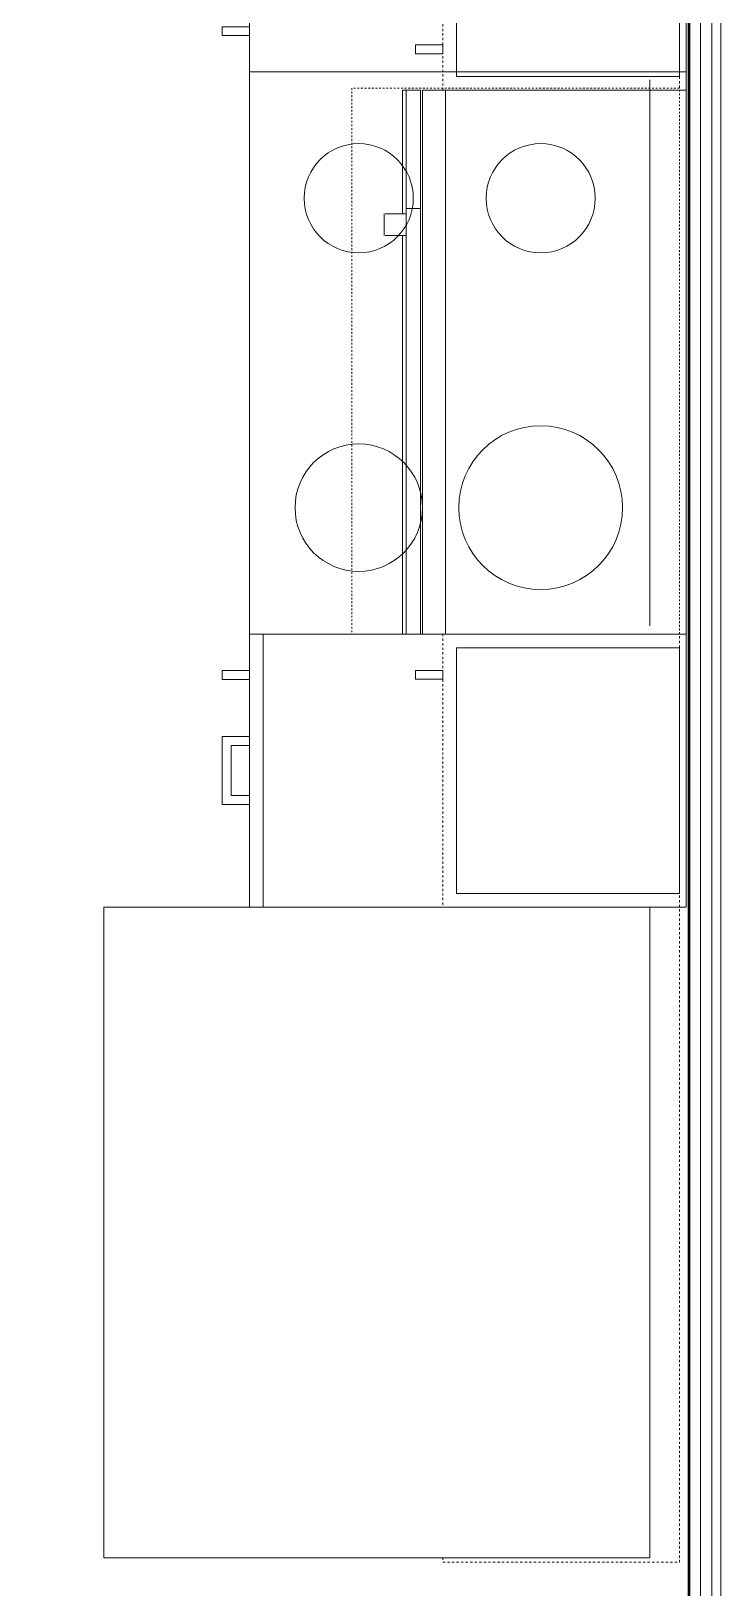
# Model space of a CAD drawing. Header units: inches. Extents: x -4218 to -1830, y 9767 to 12426.
# Drawn here: x -2975.9 to -2938, y 10061.9 to 10147.4 of the extents above; entities that cross this region are included whole.
import ezdxf

# ---------------------------------------------------------------- set-up
doc = ezdxf.new("R2010")
doc.units = ezdxf.units.IN
doc.header["$MEASUREMENT"] = 0
doc.linetypes.add('Dash', pattern=[0.25, 0.125, -0.125])
doc.linetypes.add('Overhead', pattern=[0.15625, 0.09375, -0.0625])
for name, color, linetype, lineweight in [('0-1', 7, 'Continuous', 5), ('0-2', 10, 'Continuous', 9), ('A-WALL-2', 250, 'Continuous', 13), ('A-WALL-7', 113, 'Continuous', 9), ('I-WALL-1', 7, 'Continuous', 50), ('Q-CASE-1', 252, 'Continuous', 9), ('Q-CASE-2', 10, 'Continuous', 9), ('Q-CASE-3', 253, 'Continuous', 9), ('Q-CASE-4', 252, 'Dash', 9), ('Q-CASE-5', 10, 'Dash', 9), ('Q-CASE-7', 253, 'Dash', 9), ('Q-SPCQ-1', 10, 'Continuous', 9), ('Q-SPCQ-2', 91, 'Overhead', 9)]:
    doc.layers.add(name, color=color, linetype=linetype, lineweight=lineweight)

# ---------------------------------------------------------------- blocks, each defined once
blk = doc.blocks.new('Refrigerator_-_Side-by-Side_6047 - 36_ X 30_-1372843-BACKGROUND - RCP - 1ST FLOOR')
at = {"layer": 'Q-SPCQ-1'}
for p, q in [((-17.875, 15.578), (17.875, 15.578)), ((-17.875, -14.422), (-17.875, 15.578)), ((17.875, 15.578), (17.875, -14.422)), ((17.875, -14.422), (-17.875, -14.422))]:
    blk.add_line(p, q, dxfattribs=at)
blk = doc.blocks.new('Range - 24_ x 30_-2806124-BACKGROUND - RCP - 1ST FLOOR')
at = {"layer": 'Q-SPCQ-1'}
blk.add_line((0, -22), (30, -22), dxfattribs=at)
for centre, radius, start, end in [((6.5, -6), 3.5, 360, 180), ((23.5, -6), 3, 0, 180), ((6.5, -6), 3.5, 180, 0), ((23.5, -6), 3, 180, 0), ((6.5, -16), 4.5, 0, 180), ((23.5, -16), 3, 360, 180), ((6.5, -16), 4.5, 180, 0), ((23.5, -16), 3, 180, 0)]:
    blk.add_arc(centre, radius, start, end, dxfattribs=at)
blk = doc.blocks.new('300 Series Wall Hung Cabinet_301 - 12_ x 27_-2528054-BACKGROUND - RCP - 1ST FLOOR')
at = {"layer": 'Q-CASE-1'}
for p, q in [((-3.512, 14.687), (-4, 14.687)), ((-4, 14.687), (-4, 13.188)), ((-3.512, 13.188), (-3.512, 14.687)), ((-4, 13.188), (-3.512, 13.188)), ((-5.25, 0.187), (-5.25, 12.438)), ((-5.25, 12.438), (5.25, 12.438)), ((5.25, 12.438), (5.25, 0.187))]:
    blk.add_line(p, q, dxfattribs=at)
at = {"layer": 'Q-CASE-3'}
blk.add_line((5.25, 0.187), (-5.25, 0.187), dxfattribs=at)
at = {"layer": 'Q-CASE-4'}
for p, q in [((-6, 0.187), (-6, 13.188)), ((-6, 13.188), (6, 13.188)), ((6, 13.188), (6, 0.187))]:
    blk.add_line(p, q, dxfattribs=at)
at = {"layer": 'Q-CASE-7'}
blk.add_line((6, 0.187), (-6, 0.187), dxfattribs=at)
blk = doc.blocks.new('30quot_MicrowaveVent_11166 - 70cm miele oven-V18-BACKGROUND - RCP - 1ST FLOOR')
at = {"layer": 'Q-CASE-1'}
for p, q in [((8.879, 16.599), (7.687, 16.599)), ((7.687, 16.55), (7.687, 15.394)), ((8.879, 15.394), (8.879, 16.55)), ((7.687, 15.599), (-14.203, 15.599)), ((-14.203, 15.599), (-14.203, 15.586)), ((-14.203, 15.586), (-14.203, 15.394)), ((15.679, 15.599), (8.879, 15.599)), ((15.679, 15.48), (15.679, 15.599)), ((15.679, 15.394), (15.679, 15.48)), ((9.183, 15.394), (-14.203, 15.394)), ((-14.203, 15.394), (-14.203, 14.606)), ((-14.203, 14.606), (9.183, 14.606)), ((9.183, 15.394), (9.183, 14.606)), ((15.679, 15.394), (9.183, 15.394)), ((9.183, 15.394), (9.183, 14.606)), ((9.183, 14.606), (15.679, 14.606)), ((15.679, 15.394), (15.679, 14.606)), ((-14.203, 14.488), (-14.203, 13.228)), ((15.679, 14.488), (-14.203, 14.488)), ((15.679, 13.228), (15.679, 14.488)), ((-14.203, 13.228), (-14.203, 0.375)), ((-14.203, 13.228), (15.679, 13.228)), ((15.679, 0.375), (15.679, 13.228))]:
    blk.add_line(p, q, dxfattribs=at)
at = {"layer": 'Q-CASE-3'}
for p, q in [((-14.203, 0.375), (-14.203, 0)), ((15.679, 0), (15.679, 0.375)), ((-14.203, 0), (15.679, 0))]:
    blk.add_line(p, q, dxfattribs=at)
blk = doc.blocks.new('Base Cabinet Corner 197 - Base Cabinet Corner 197-2569781-BACKGROUND - RCP - 1ST FLOOR')
at = {"layer": 'Q-CASE-2'}
for p, q in [((0.738, 36), (-23.262, 36)), ((-23.262, 36), (-23.262, 0)), ((0.738, 23.25), (0.738, 36)), ((0.738, 24), (0.738, 36)), ((0.734, 34), (0.734, 33.512)), ((2.233, 34), (0.734, 34)), ((0.734, 33.512), (2.233, 33.512)), ((2.233, 33.512), (2.233, 34)), ((10.726, 25.499), (10.238, 25.499)), ((10.238, 25.499), (10.238, 24)), ((10.726, 24), (10.726, 25.499)), ((12.738, 24), (0.738, 24)), ((0.738, 23.25), (0.738, 24)), ((10.238, 24), (10.726, 24)), ((12.738, 0), (12.738, 24)), ((12.738, 23.25), (0.738, 23.25)), ((-23.262, 0), (12.738, 0))]:
    blk.add_line(p, q, dxfattribs=at)
blk = doc.blocks.new('300 Series Wall Hung Cabinet_301 - 15_ x 27_-2760267-BACKGROUND - RCP - 1ST FLOOR')
at = {"layer": 'Q-CASE-1'}
for p, q in [((-6.75, -12.438), (-6.75, -0.188)), ((6.75, -0.188), (6.75, -12.438)), ((6.75, -12.438), (-6.75, -12.438)), ((-5.012, -13.188), (-5.5, -13.188)), ((-5.5, -13.188), (-5.5, -14.687)), ((-5.012, -14.687), (-5.012, -13.188)), ((-5.5, -14.687), (-5.012, -14.687))]:
    blk.add_line(p, q, dxfattribs=at)
at = {"layer": 'Q-CASE-3'}
blk.add_line((-6.75, -0.188), (6.75, -0.188), dxfattribs=at)
at = {"layer": 'Q-CASE-4'}
for p, q in [((-7.5, -0.188), (-7.5, -13.188)), ((7.5, -1.813), (7.5, -0.188)), ((-7.5, -13.188), (7.5, -13.188))]:
    blk.add_line(p, q, dxfattribs=at)
at = {"layer": 'Q-CASE-7'}
for p, q in [((7.5, -0.188), (-7.5, -0.188)), ((7.5, -13.188), (7.5, -1.813))]:
    blk.add_line(p, q, dxfattribs=at)
blk = doc.blocks.new('300 Series Wall Hung Cabinet_302 - 36_ X 9_-2529026-BACKGROUND - RCP - 1ST FLOOR')
at = {"layer": 'Q-CASE-4'}
blk.add_line((-18, -0.188), (-18, -1.813), dxfattribs=at)
at = {"layer": 'Q-CASE-5'}
for p, q in [((18, -0.188), (-18, -0.188)), ((18, -13.188), (18, -0.188)), ((17.75, -13.188), (18, -13.188))]:
    blk.add_line(p, q, dxfattribs=at)
at = {"layer": 'Q-CASE-7'}
blk.add_line((-18, -1.813), (-18, -13.188), dxfattribs=at)
blk = doc.blocks.new('Single Door 1 Drawer 211 - 211 Base Cabinet Single Door1 Drawer 15_-2709781-BACKGROUND - RCP - 1ST FLOOR')
at = {"layer": 'Q-CASE-2'}
for p, q in [((-5.637, 24), (-5.637, 25.5)), ((-5.637, 25.5), (-1.887, 25.5)), ((-2.387, 25.001), (-5.138, 25.001)), ((-5.138, 24), (-5.138, 25.001)), ((-2.387, 24), (-2.387, 25.001)), ((-1.887, 25.5), (-1.887, 24)), ((1.726, 25.499), (1.238, 25.499)), ((1.238, 25.499), (1.238, 24)), ((1.726, 24), (1.726, 25.499)), ((-11.262, 24), (3.738, 24)), ((-11.262, 23.25), (-11.262, 24)), ((-5.637, 24), (-5.138, 24)), ((-1.887, 24), (-2.387, 24)), ((1.238, 24), (1.726, 24)), ((3.738, 24), (3.738, 23.25)), ((3.738, 23.25), (-11.262, 23.25)), ((-11.262, 23.25), (-11.262, 0)), ((3.738, 0), (3.738, 23.25)), ((-11.262, 0), (3.738, 0))]:
    blk.add_line(p, q, dxfattribs=at)
blk = doc.blocks.new('Range_Hood_386 - 30_ Wide-V94-BACKGROUND - RCP - 1ST FLOOR')
at = {"layer": 'Q-SPCQ-2'}
for p, q in [((15, 6), (-15, 6)), ((-15, 6), (-15, -12)), ((15, -12), (15, 6)), ((-15, -12), (15, -12))]:
    blk.add_line(p, q, dxfattribs=at)
blk = doc.blocks.new('CTR - 1st Phase - Unit Layouts_rvt-1-BACKGROUND - RCP - 1ST FLOOR')
at = {"layer": 'A-WALL-7'}
for p, q in [((-2939.925, 10099.283), (-2939.925, 10181.164)), ((-2939.925, 10181.164), (-2939.925, 10099.283)), ((-2963.925, 10147.164), (-2963.925, 10112.271)), ((-2963.925, 10112.271), (-2963.925, 10147.164)), ((-2963.925, 10112.271), (-2963.925, 10111.783)), ((-2963.925, 10111.783), (-2963.925, 10108.658)), ((-2963.925, 10108.658), (-2963.925, 10111.783)), ((-2963.925, 10108.658), (-2963.925, 10108.158)), ((-2963.925, 10108.158), (-2963.925, 10105.407)), ((-2963.925, 10105.407), (-2963.925, 10108.158)), ((-2963.925, 10105.407), (-2963.925, 10104.908)), ((-2963.925, 10104.908), (-2963.925, 10099.283)), ((-2963.925, 10099.283), (-2963.925, 10104.908)), ((-2963.925, 10099.283), (-2941.925, 10099.283)), ((-2941.925, 10099.283), (-2939.925, 10099.283)), ((-2939.925, 10099.283), (-2941.925, 10099.283))]:
    blk.add_line(p, q, dxfattribs=at)
at = {"layer": '0-2'}
for name, p, rotation in [('Base Cabinet Corner 197 - Base Cabinet Corner 197-2569781-BACKGROUND - RCP - 1ST FLOOR', (-2963.187, 10181.164), 180), ('300 Series Wall Hung Cabinet_301 - 12_ x 27_-2528054-BACKGROUND - RCP - 1ST FLOOR', (-2940.113, 10150.164), 89.99999999999774), ('Range - 24_ x 30_-2806124-BACKGROUND - RCP - 1ST FLOOR', (-2963.925, 10114.727), 90.00000000001162), ('Range_Hood_386 - 30_ Wide-V94-BACKGROUND - RCP - 1ST FLOOR', (-2952.3, 10129.283), 90.00000000002008), ('30quot_MicrowaveVent_11166 - 70cm miele oven-V18-BACKGROUND - RCP - 1ST FLOOR', (-2939.925, 10128.486), 89.99999999999541), ('Single Door 1 Drawer 211 - 211 Base Cabinet Single Door1 Drawer 15_-2709781-BACKGROUND - RCP - 1ST FLOOR', (-2939.925, 10110.545), 90.00000000000064), ('300 Series Wall Hung Cabinet_301 - 15_ x 27_-2760267-BACKGROUND - RCP - 1ST FLOOR', (-2940.113, 10106.783), 269.9999999999977), ('Refrigerator_-_Side-by-Side_6047 - 36_ X 30_-1372843-BACKGROUND - RCP - 1ST FLOOR', (-2956.347, 10081.408), 90.00000000000688), ('300 Series Wall Hung Cabinet_302 - 36_ X 9_-2529026-BACKGROUND - RCP - 1ST FLOOR', (-2940.113, 10081.283), 269.9999999999977)]:
    blk.add_blockref(name, p, dxfattribs=dict(at, rotation=rotation))
blk = doc.blocks.new('CTR - 1st Phase - Common Walls_rvt-1-BACKGROUND - RCP - 1ST FLOOR')
at = {"layer": 'A-WALL-2'}
for p, q in [((-2939.149, 10373.414), (-2939.149, 10018.089)), ((-2938.524, 10373.414), (-2938.524, 10018.089)), ((-2938.024, 10373.414), (-2938.024, 10018.089))]:
    blk.add_line(p, q, dxfattribs=at)
at = {"layer": 'I-WALL-1'}
blk.add_line((-2939.774, 10018.089), (-2939.774, 10373.414), dxfattribs=at)

msp = doc.modelspace()

# ---------------------------------------------------------------- block references
at = {"layer": '0-1'}
for name in ['CTR - 1st Phase - Unit Layouts_rvt-1-BACKGROUND - RCP - 1ST FLOOR', 'CTR - 1st Phase - Common Walls_rvt-1-BACKGROUND - RCP - 1ST FLOOR']:
    msp.add_blockref(name, (0, 0), dxfattribs=at)

doc.saveas('drawing.dxf')
